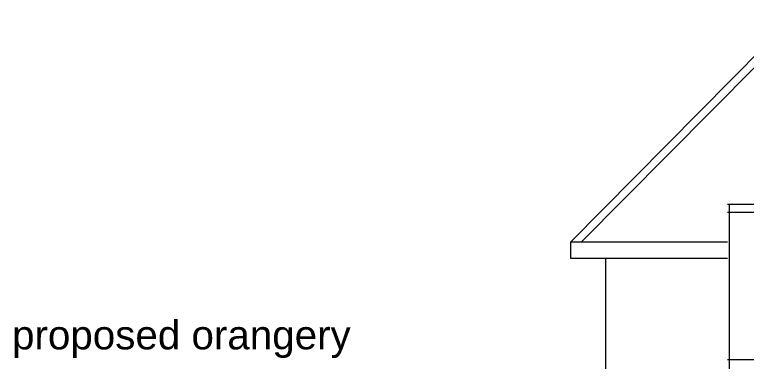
# Model space of a CAD drawing. Header units: millimetres. Extents: x -5841 to 140562, y 1006 to 102310.
# Drawn here: x 94560 to 103944, y 87980 to 92430 of the extents above; entities that cross this region are included whole.
import ezdxf

# ---------------------------------------------------------------- set-up
doc = ezdxf.new("R2010")
doc.units = ezdxf.units.MM
doc.header["$LTSCALE"] = 10
doc.layers.add('PDF17_0', color=7, linetype='Continuous')
doc.layers.add('PDF17_Text', color=7, linetype='Continuous')
doc.styles.add('PDF ArialMT', font='arial.ttf')

msp = doc.modelspace()

# ---------------------------------------------------------------- linework, layer by layer
at = {"layer": 'PDF17_0', "lineweight": 0}
for points in [[(101688.34558, 89511.01618), (104576.18353, 92430.04029), (111455.84932, 92430.04029), (114343.68727, 89511.01618), (115241.84854, 89511.01618)], [(101825.56466, 89511.01618), (104619.84415, 92330.24459), (111412.1887, 92330.24459), (114206.46819, 89511.01618)], [(110164.7425, 89991.28297), (103702.97119, 89991.28297)], [(103721.68289, 89991.28297), (103721.68289, 83130.32887)], [(110071.18404, 89891.48727), (103702.97119, 89891.48727)], [(103702.97119, 89511.01618), (101688.34558, 89511.01618), (101688.34558, 89305.18756), (103702.97119, 89305.18756)], [(102137.42621, 89305.18756), (102137.42621, 86860.19301)], [(106091.83066, 88001.60628), (103702.97119, 88001.60628)]]:
    msp.add_lwpolyline(points, dxfattribs=at)

# ---------------------------------------------------------------- texts
at = {"layer": 'PDF17_Text', "insert": (94526.91304, 88263.54777), "char_height": 370.4035781, "attachment_point": 4, "style": 'PDF ArialMT'}
msp.add_mtext('proposed orangery', dxfattribs=at)

doc.saveas('drawing.dxf')
